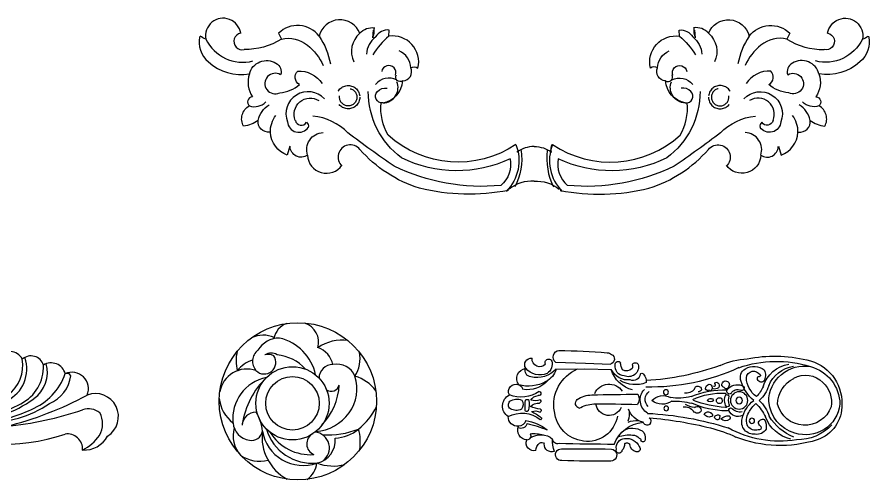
# Model space of a CAD drawing. Header units: millimetres. Extents: x -159347 to -158123, y -76894 to -75818.
# Drawn here: x -158568.1 to -158378.6, y -76320.2 to -76217.3 of the extents above; entities that cross this region are included whole.
import ezdxf

# ---------------------------------------------------------------- set-up
doc = ezdxf.new("R2010")
doc.units = ezdxf.units.MM
doc.header["$LTSCALE"] = 2
doc.header["$MEASUREMENT"] = 0
doc.linetypes.add('HIDDEN2', pattern=[4.7625, 3.175, -1.5875])
doc.layers.get('0').update_dxf_attribs({"linetype": 'CONTINUOUS'})
doc.layers.add('2-hidden', color=4, linetype='HIDDEN2', lineweight=25)
doc.layers.add('7-hardware', color=6, linetype='CONTINUOUS', lineweight=30)

# ---------------------------------------------------------------- blocks, each defined once
blk = doc.blocks.new('LT-E69')
at = {"color": 0, "lineweight": -3}
blk.add_line((135047.24, 13920.91), (135047.77, 13918.48), dxfattribs=at)
for centre, radius, start, end in [((134920.56, 13932.66), 10.29, 118.5324, 149.6445), ((134917.27, 13939.58), 2.67, 33.9517, 127.4277), ((134965.32, 13936.96), 5.12, 11.9601, 118.1935), ((134973.22, 13939.56), 3.22, 97.0612, 203.8304), ((134974.92, 13934.48), 8.54, 56.772, 104.2132), ((135010.94, 13925.4), 18.48, 112.4013, 141.3804), ((135008.29, 13927.33), 15.78, 32.7723, 106.1549), ((134904.89, 13931.92), 17.23, 23.0145, 32.0603), ((134937, 13897.96), 43.41, 61.7892, 110.8374), ((134966.63, 13932.26), 9.93, 112.0158, 156.5168), ((134974.99, 13938.22), 2.84, 59.2755, 164.6293), ((134974.66, 13938.13), 1.68, 119.6612, 237.6413), ((134975.58, 13937.56), 2.68, 15.4357, 130.6976), ((134910.4, 13812.62), 144.07, 57.249, 62.7152), ((134988.41, 13954.04), 15.23, 234.6446, 292.6779), ((135009.95, 13908.18), 34.48, 105.142, 122.865), ((135000.95, 13925.61), 15.85, 87.9942, 114.8627), ((135008.61, 13928), 12.91, 34.2947, 132.9929), ((135021.44, 13960.71), 20.94, 259.145, 284.8498), ((135031.46, 13926.23), 14.98, 63.3508, 108.0865), ((135023.3, 13903.14), 39.39, 54.8223, 67.8135), ((135053.23, 13938.33), 4.82, 298.6157, 21.1392), ((135060.76, 13934.32), 6.5, 11.969, 117.8469), ((134916.67, 13934.84), 5.83, 148.8448, 222.6309), ((134918.29, 13933.29), 5.45, 86.0377, 149.4865), ((134936.15, 13913.18), 24.19, 94.078, 141.3505), ((134921.24, 13939.2), 0.736, 227.3309, 295.1173), ((134930.17, 13921.44), 17.46, 73.6293, 118.3599), ((134934.35, 13938.06), 0.751, 276.3267, 9.4811), ((134965.39, 13934.58), 4.77, 90.2855, 160.5606), ((134964.86, 13935.3), 2.76, 128.9742, 225.297), ((134964.73, 13935.34), 2.66, 29.0911, 127.2432), ((134965.36, 13936.51), 2.83, 358.478, 90.0062), ((134966.02, 13935.43), 5.03, 303.3515, 30.9818), ((134974.41, 13938.37), 2.24, 164.4214, 236.5113), ((134973.18, 13937.46), 5.05, 319.9758, 9.2511), ((135000.25, 13845.04), 92.54, 72.1979, 95.5862), ((135004.41, 13935.65), 2.98, 33.1106, 148.808), ((135012.94, 13934.39), 3.68, 24.5151, 134.2145), ((135001.07, 14135.22), 199.63, 275.7482, 277.7453), ((135030.61, 13926.9), 10.84, 67.39, 104.0983), ((135071.76, 13932.73), 5.5, 54.5943, 147.7091), ((135078.31, 13934.6), 4.26, 47.8732, 142.1779), ((135076.06, 13935.24), 5.69, 310.9685, 26.2671), ((135084.17, 13935.78), 3.6, 27.4936, 146.6416), ((135079.74, 13934.17), 3.86, 307.9666, 68.3981), ((135079.7, 13934.86), 8.8, 294.7846, 19.9926), ((135077.9, 13935.88), 9.59, 307.6005, 9.3484), ((135089.57, 13934.97), 3.31, 16.7871, 131.8449), ((134914.28, 13935.63), 0.813, 147.8253, 276.2786), ((134912.66, 13956.56), 21.81, 274.498, 295.0104), ((134936.99, 13915.12), 21.15, 89.3073, 143.6281), ((134938.29, 13914.85), 21.45, 92.7862, 143.1902), ((134951.28, 13895.43), 43.18, 108.9632, 126.9223), ((134946.88, 13906.42), 29.71, 96.2814, 133.0043), ((134950.44, 13901.62), 35, 101.2163, 130.4532), ((134946.8, 13912.6), 22.99, 96.2342, 140.3684), ((134969.58, 13934.55), 12.17, 172.1335, 195.8802), ((134963.93, 13934.43), 3.5, 150.3464, 244.2757), ((134965.07, 13935.17), 0.82, 67.0306, 213.1749), ((134965.5, 13934.74), 0.467, 102.0243, 280.6103), ((134965.23, 13935.56), 0.402, 295.7044, 66.0163), ((134965.98, 13935.67), 1.44, 254.4321, 41.5192), ((134965.99, 13935.83), 2.29, 281.3549, 15.3042), ((134973.45, 13936.66), 0.317, 209.881, 9.7328), ((134993.17, 13932.52), 5, 112.6448, 235.8051), ((134848.94, 13633.83), 355.52, 55.9075, 58.4845), ((135053.02, 13948.29), 14.73, 241.5285, 260.1844), ((135050.93, 13943.65), 18.04, 297.7651, 333.7467), ((135056.11, 13941.45), 14.69, 292.688, 340.7979), ((135057.48, 13942.11), 14.84, 286.8144, 337.8144), ((135060.37, 13941.16), 15.1, 281.2644, 344.8352), ((135064.03, 13938.25), 11.92, 266.5845, 352.2012), ((135070.58, 13936.4), 0.645, 9.221, 159.8406), ((135076.38, 13936.55), 0.549, 8.379, 171.621), ((135074.36, 13935.18), 2.95, 311.3538, 29.5216), ((135082.4, 13935.37), 10.35, 296.2819, 3.1082), ((135085.5, 13934.07), 8.25, 305.7386, 15.5336), ((135094.72, 13932.78), 3.72, 15.133, 122.1077), ((134950.02, 13909.18), 25.42, 97.4533, 137.9983), ((134951.54, 13913.76), 21.18, 103.1655, 143.2038), ((134951.32, 13914.46), 18.73, 87.1663, 146.5698), ((134953.56, 13916.48), 16.75, 94.5117, 149.429), ((134967.24, 13936.16), 5.16, 213.115, 287.3501), ((134966.29, 13935.74), 2.16, 208.1966, 273.8322), ((134974.34, 13937.05), 3.92, 212.3164, 313.6931), ((134983.06, 13933.4), 1.45, 61.9473, 200.0099), ((135040.02, 13970.47), 66.69, 212.4586, 220.3867), ((135023.97, 13929.37), 5.93, 315.3548, 39.5746), ((135052.15, 13947.38), 13.7, 263.1241, 284.3011), ((135061.55, 13945.6), 19.43, 299.9501, 319.435), ((135083.8, 13938.83), 15.37, 292.4638, 340.7037), ((135090.87, 13934.39), 8.94, 292.2873, 352.5056), ((135099.99, 13929.87), 4.23, 337.9154, 113.5343), ((135098.73, 13932.68), 1.15, 28.1979, 111.4824), ((134917.62, 13934.83), 6.55, 216.9392, 266.901), ((134958.97, 13914.99), 16.37, 102.3629, 144.8781), ((134954.23, 13916.6), 14.43, 85.0747, 121.3798), ((134956.45, 13914.49), 16.45, 95.0129, 125.1241), ((134960.8, 13932.53), 3.21, 204.1264, 255.318), ((134972.32, 13946.27), 17.97, 236.5454, 262.7773), ((134981.4, 13929.3), 1.98, 126.3551, 232.1275), ((134979.59, 13932.9), 2.11, 287.6144, 0.3843), ((135029.62, 13920), 12.85, 53.5867, 88.8155), ((135014.38, 13922.34), 18.73, 11.4793, 34.1048), ((135064.9, 13950.57), 25.97, 269.1828, 311.5196), ((135061.68, 13953.01), 28.55, 275.7367, 309.3852), ((134929.1, 13924.21), 6.87, 123.2608, 189.6718), ((134939.31, 13921.78), 8.25, 121.4383, 164.9576), ((134939.62, 13923.38), 7.13, 130.3227, 205.0918), ((134946.37, 13920.46), 9.99, 115.4628, 151.9762), ((134947.34, 13921.56), 9.51, 123.6361, 173.6564), ((134952.06, 13917.88), 12.27, 115.8364, 147.6047), ((134962.07, 13917.49), 13.6, 119.2176, 163.8401), ((134961.88, 13913.65), 16.98, 111.7259, 139.1344), ((134964.79, 13918.18), 13.3, 122.4681, 164.4744), ((134973, 13976.94), 49.96, 252.1133, 258.7522), ((134958.47, 13921.75), 7.82, 52.291, 78.8172), ((135036.6, 13929.45), 1.09, 284.6981, 53.71), ((135064.23, 13949.85), 22.7, 240.2647, 257.5476), ((135106, 13922.8), 5.87, 301.9458, 110.8615), ((134921.21, 13927.04), 4.14, 162.3385, 285.7515), ((134922.99, 13926.17), 3.38, 153.7042, 213.8297), ((134928.03, 13925.91), 7.15, 165.5183, 193.5572), ((134930.22, 13924.01), 5.49, 131.1463, 159.5649), ((134930.33, 13924.53), 4.55, 125.0113, 197.0759), ((134935.6, 13922.58), 8.02, 144.288, 192.5202), ((134940.29, 13921.91), 7.29, 141.5067, 201.4674), ((134951.59, 13919.23), 9.86, 117.8389, 162.1259), ((135037.97, 14012.17), 107.8, 230.954, 237.7615), ((134986.68, 13939.91), 13.79, 241.9402, 259.7659), ((134985.92, 13931.15), 5.11, 250.6426, 310.2974), ((135022.35, 13950.73), 39.02, 214.9359, 224.8462), ((135033.48, 14214.63), 289.47, 261.4338, 268.954), ((135007.68, 13926.93), 13.52, 179.4312, 232.772), ((135008.19, 13928.72), 12.25, 189.0632, 342.1583), ((135001.72, 13926.51), 4.35, 168.0798, 286.4346), ((135006.42, 13926.33), 5.29, 178.6667, 229.1159), ((135033.7, 13926.71), 1.16, 213.6338, 0.4464), ((135036.66, 13926.59), 1.81, 83.3406, 176.1085), ((135043.87, 13908.41), 20.3, 63.3937, 77.6422), ((135050.81, 13921.45), 5.55, 346.9259, 67.1084), ((135051.73, 13921.4), 9.87, 354.4413, 39.5643), ((135065.91, 13956.31), 33.22, 272.0827, 302.49), ((135068.87, 13952.58), 29.52, 266.5836, 299.4495), ((135074.23, 13948.95), 26.92, 268.045, 306.6949), ((135062.24, 14005.5), 87.74, 283.8341, 298.3562), ((134920.65, 13924.53), 0.529, 207.9645, 325.8662), ((134930.55, 13923.67), 5.92, 157.5199, 184.5541), ((134938.38, 13921.54), 8.61, 147.3185, 174.0762), ((134940.1, 13921.79), 5.33, 145.8657, 193.6658), ((134940.73, 13922.59), 4.09, 141.1076, 209.5032), ((134944.66, 13921.97), 6.29, 151.2819, 208.2273), ((134945.53, 13921.34), 4.93, 140.8806, 199.3521), ((134956.21, 13918.35), 12.23, 150.3167, 176.1986), ((134956.46, 13917.49), 10.39, 135.5889, 167.4102), ((134960.01, 13921.39), 4.55, 99.4053, 179.9568), ((134963.04, 13886.95), 39.11, 85.7381, 95.5329), ((134957.99, 13902.09), 25.15, 52.0958, 71.5673), ((135012.33, 13929.48), 6.72, 284.9545, 324.4944), ((135015.69, 13924.54), 3.36, 263.1363, 17.0266), ((135013.2, 13926.72), 10.34, 307.1581, 352.3096), ((135015.58, 13928.38), 10.63, 291.3119, 342.9506), ((135044.35, 13939.15), 20.79, 220.5814, 251.7156), ((135042.3, 13919.35), 5.18, 17.6026, 118.2014), ((135052.87, 13921.34), 5.65, 141.5246, 184.3104), ((135050.63, 13920.16), 5.18, 67.0427, 114.9859), ((135052.06, 13921.86), 3.12, 317.9458, 79.0898), ((135070.56, 13956.54), 34.6, 274.0001, 298.3405), ((135078.65, 13949.1), 27.79, 268.0826, 304.203), ((135073.96, 13958.22), 37.09, 275.8152, 295.0668), ((135074.97, 14005.74), 85.83, 275.5148, 288.8827), ((135104.28, 13920.14), 4.64, 51.889, 109.2964), ((134926.06, 13924.43), 3.97, 200.2268, 295.532), ((134925.78, 13923.12), 1.13, 176.0299, 262.2998), ((134925.84, 13922.37), 0.437, 240.0002, 341.2879), ((134920.28, 13921.06), 6.09, 11.122, 20.4946), ((134933.23, 13921.88), 3.46, 170.9849, 211.5334), ((134938.83, 13923.02), 7.54, 173.1664, 198.94), ((134942.92, 13922.8), 5.03, 182.1355, 211.4928), ((134943.54, 13921.86), 1.38, 163.73, 233.6489), ((134965.79, 13918.32), 4.87, 73.8764, 163.6053), ((134960.26, 13901.43), 22.64, 55.3695, 72.291), ((135015.02, 13922.34), 1.16, 145.393, 283.339), ((135040.74, 13921.24), 2.82, 108.4532, 201.2706), ((135042.81, 13922.48), 0.339, 54.7083, 231.5242), ((135041.98, 13920.51), 1.81, 352.9825, 69.832), ((135041.48, 13920.08), 3.09, 302.931, 60.1846), ((135052.99, 13921.08), 3.41, 162.0227, 252.4264), ((135050.9, 13921.7), 1.23, 46.9583, 159.4549), ((135051.41, 13922.4), 0.385, 273.0421, 30.7849), ((135101.69, 13920.99), 6.14, 330.9594, 27.2131), ((134931.32, 13922.47), 3.9, 204.6374, 304.1118), ((134931.26, 13921.06), 1.39, 225.4013, 286.793), ((134931.39, 13920.17), 0.515, 301.9909, 52.8755), ((134937.27, 13921), 2.4, 191.2109, 252.2711), ((134935.54, 13919.52), 1.95, 347.668, 32.6531), ((134942.18, 13920.05), 0.883, 307.6929, 52.3071), ((134944.99, 13922.24), 4.14, 304.95, 346.535), ((134965.4, 13907.92), 19.26, 134.1742, 147.2196), ((134957.72, 13921.87), 5.74, 181.3183, 255.3198), ((134960.25, 13921.34), 4.79, 179.3727, 250.1042), ((134988.27, 13941.2), 26, 234.384, 259.8091), ((134986.52, 13935.73), 19, 226.5306, 261.9508), ((134985.29, 13927.39), 8.02, 232.98, 281.0308), ((134974.15, 14246.6), 327.33, 272.2206, 273.84), ((135006.6, 13918.9), 2.68, 62.9333, 147.4613), ((135007.2, 13920.53), 2.86, 183.9271, 306.6089), ((135008.86, 13924.22), 3.11, 250.5468, 312.5297), ((135009.16, 13920.87), 2.65, 264.3541, 359.4027), ((135011.09, 13921.15), 0.782, 336.7019, 99.3379), ((135041.92, 13922.49), 4.43, 210.8922, 265.2421), ((135041.73, 13920.12), 2.05, 264.8161, 4.6859), ((135051.96, 13920.89), 1.25, 115.0181, 196.3461), ((135052.82, 13921.36), 2.22, 201.7783, 314.4434), ((135052.75, 13921.41), 3.67, 257.6499, 340.6905), ((135053.9, 13922.84), 8.02, 273.0649, 342.6077), ((135082.47, 13964.39), 48.67, 244.5477, 288.9274), ((134936.41, 13921.45), 3.65, 217.2468, 317.8697), ((134936.91, 13919.09), 0.531, 226.1585, 1.2164), ((134941.48, 13921.56), 3.49, 227.344, 316.435), ((134941.9, 13920.06), 1.08, 198.7356, 319.1674), ((134946.94, 13920.88), 3.4, 210.3893, 311.9095), ((134946.92, 13919.39), 0.7, 149.176, 308.7036), ((134969.49, 13917.28), 8.71, 163.9213, 182.0415), ((134982.01, 14010.61), 93.72, 271.1318, 279.4459), ((135027.67, 13891.5), 26.63, 90.1959, 112.4431), ((135028.09, 13897.68), 20.46, 59.2643, 91.4245), ((135041.69, 13921.78), 4.54, 211.6437, 288.7859), ((135043.57, 13918.48), 4.2, 302.153, 0), ((135054.25, 13922.42), 7.59, 211.3722, 270.6082), ((135098.84, 13914.48), 3.91, 356.7133, 98.6641), ((135096.85, 13925.38), 12.59, 297.9431, 324.1487), ((135103.11, 13921.08), 6.83, 266.9707, 331.4188), ((134957.93, 13920.69), 4.68, 249.1586, 307.4836), ((134986.52, 13936.98), 21.56, 262.4017, 281.3785), ((134996.08, 13890.04), 26.34, 82.5366, 101.6273), ((135011.43, 13939.85), 26.52, 243.2578, 263.7532), ((135009.19, 13927.88), 14.41, 267.4691, 305.2747), ((135042.45, 13921.12), 7.04, 236.318, 298.4152)]:
    blk.add_arc(centre, radius, start, end, dxfattribs=at)
blk = doc.blocks.new('LT-E68')
at = {"color": 0, "lineweight": -3}
for centre, radius in [((134837.18, 13811.64), 17.46), ((134836.74, 13812.85), 8.13), ((134836.74, 13812.85), 5.94)]:
    blk.add_circle(centre, radius, dxfattribs=at)
for centre, radius, start, end in [((134838.59, 13821.34), 7.79, 95.5911, 142.7896), ((134838.22, 13822.94), 6.13, 341.1181, 80.25), ((134829.51, 13819.65), 6.37, 73.8465, 132.0753), ((134832.78, 13821.81), 4.25, 95.2645, 172.1119), ((134833.35, 13816.81), 9.29, 11.3251, 95.9381), ((134846.19, 13817.37), 8.01, 74.7389, 106.185), ((134840, 13819.73), 6.64, 17.2546, 53.4187), ((134831.04, 13820.18), 7.16, 144.115, 195.4751), ((134831.72, 13820.99), 3.03, 359.1246, 87.252), ((134829.38, 13806.08), 18.12, 43.843, 81.2125), ((134830.83, 13821.84), 2.32, 166.1783, 263.2289), ((134846.06, 13818.56), 3.15, 39.06, 130.6222), ((134845.78, 13819.33), 6.09, 336.5657, 25.1822), ((134829.33, 13808.8), 10.81, 83.5017, 150.872), ((134832.1, 13810.5), 9.17, 99.7509, 199.6698), ((134830.09, 13827.88), 8.36, 273.1627, 303.8804), ((134845.84, 13819.12), 2.59, 134.9731, 304.664), ((134845.72, 13815.8), 5.5, 358.9573, 59.5766), ((134833.95, 13808.5), 10.53, 106.2436, 185.9263), ((134836.01, 13808.8), 10.7, 121.9966, 183.7922), ((134844.99, 13818.18), 2.6, 332.9331, 17.5328), ((134845.42, 13817.57), 2.48, 328.1531, 34.1635), ((134840.93, 13818.08), 10.57, 281.6298, 346.9797), ((134837.66, 13817.32), 9.92, 312.3432, 353.8805), ((134850.42, 13812.73), 4.28, 18.9638, 80.8436), ((134850.27, 13811.59), 4.55, 254.9436, 340.7394), ((134824.1, 13812.57), 5.19, 214.8639, 263.0616), ((134827.71, 13807.12), 2.57, 27.8528, 157.5767), ((134832.53, 13803.84), 9.73, 158.4329, 195.4001), ((134828.49, 13808.46), 5.12, 191.726, 275.5219), ((134826.82, 13808.21), 3.56, 215.4477, 353.5124), ((134848.7, 13805.16), 19, 177.0281, 201.5403), ((134840.62, 13808.53), 10.21, 184.7454, 233.918), ((134841.65, 13816.7), 14.26, 226.3123, 266.5854), ((134842.38, 13804), 2.95, 357.4529, 90.6769), ((134844.28, 13808.86), 5.1, 281.8781, 340.8649), ((134841.35, 13801.85), 9.41, 351.9894, 34.5893), ((134841.24, 13804.24), 1.83, 145.1664, 256.7892), ((134837.91, 13803.88), 8.94, 183.3345, 219.6144), ((134841.2, 13802.93), 4.23, 291.2411, 12.8203), ((134839.94, 13807.62), 9.07, 234.0055, 287.9412), ((134834.53, 13801.19), 8.49, 306.1675, 345.0027), ((134846.65, 13805.22), 7.36, 237.8784, 281.4723), ((134828.15, 13808.58), 10.79, 260.3912, 285.4358), ((134842.36, 13807.25), 14.52, 218.6707, 243.867)]:
    blk.add_arc(centre, radius, start, end, dxfattribs=at)
blk = doc.blocks.new('LC-30')
at = {"color": 0, "lineweight": -3}
for points in [[(122664.67, 11759.55), (122680.34, 11759.96), (122693.21, 11760.47)], [(122664.98, 11763.14), (122679.83, 11763.02), (122693.62, 11763.27)]]:
    blk.add_lwpolyline(points, dxfattribs=at)
for centre, radius in [((122766.64, 11790), 1.37), ((122722.17, 11783.52), 1.23), ((122759.99, 11779.41), 4.5), ((122759.99, 11779.41), 1.69), ((122722.02, 11775.13), 1.32)]:
    blk.add_circle(centre, radius, dxfattribs=at)
for centre, radius, start, end in [((122667.72, 11807.58), 3.05, 84.5041, 271.0535), ((122684.35, 11444.72), 366.26, 88.7187, 92.557), ((122693.26, 11807.78), 3.19, 278.7935, 103.0435), ((122653.47, 11801.51), 4.05, 74.3247, 202.9487), ((122659.23, 11805.31), 4.67, 178.7937, 233.6628), ((122662.7, 11802.25), 3.84, 68.6695, 184.0943), ((122680.26, 11800.28), 17.09, 161.0519, 182.823), ((122670.14, 14683.46), 2878.93, 269.95279, 270.46973), ((122697.66, 11805.24), 1.52, 8.0279, 203.3249), ((122700.98, 11803.91), 4.78, 171.239, 264.2675), ((122695.35, 11801.94), 5.19, 359.5653, 42.6019), ((122707.11, 11802.28), 3.83, 98.0105, 179.8585), ((122707.06, 11804.56), 1.59, 312.9228, 107.8079), ((122650.24, 11794.79), 5.17, 95.5156, 202.5193), ((122649.73, 11797.8), 2.14, 328.9814, 89.4813), ((122656.99, 11806.91), 9.71, 236.2217, 309.7048), ((122657.49, 11802.76), 1.58, 229.7503, 330.45), ((122665.88, 11799.22), 2.7, 75.8125, 175.2826), ((122681.4, 11783.31), 17.4, 97.3654, 173.7393), ((122695.92, 10654.13), 1148.08, 90.03627, 91.46616), ((122681.2, 11784.86), 15.84, 9.719, 97.3728), ((122711.49, 11807.95), 17.28, 199.3948, 265.3802), ((122701.43, 11806.49), 7.39, 262.8161, 335.2566), ((122701.74, 11803.26), 1.82, 228.4682, 327.7803), ((122707.55, 11800.34), 1.5, 290.9304, 351.9477), ((122710.09, 11799.86), 1.09, 348.7553, 165.6046), ((122706.51, 11798.74), 4.73, 311.0605, 11.1163), ((122780.85, 11745.73), 54.82, 80.6749, 119.0012), ((122781.39, 11740.11), 62.71, 72.3549, 111.629), ((122790.86, 11781.76), 18.23, 102.7981, 160.1041), ((122790.37, 11775.87), 23.97, 42.2301, 91.5252), ((122794.68, 11782.19), 18.58, 357.352, 72.0612), ((122653.35, 11815.35), 18.74, 264.5043, 286.0293), ((122702.77, 11814.29), 16.98, 250.8042, 276.5678), ((122704.67, 11803.23), 9.45, 241.1325, 301.582), ((122704.76, 11801.79), 4.38, 269.3581, 319.3714), ((122727.8, 11862.45), 70.93, 284.1294, 295.4463), ((122767.65, 11790.62), 6.34, 83.6423, 196.0287), ((122768.54, 11789.76), 5.13, 74.5728, 141.3084), ((122769.37, 11791.85), 5.18, 27.8486, 101.3503), ((122794.04, 11778.31), 18.76, 106.0055, 174.8339), ((122798.06, 11773.91), 26.33, 111.5392, 148.6269), ((122794.49, 11779.39), 17.86, 6.3646, 108.3278), ((122645.04, 11787.94), 4.89, 84.9977, 181.3877), ((122646.65, 11790.58), 3.36, 13.2849, 115.3237), ((122645.39, 11788.84), 3.97, 13.431, 88.9069), ((122644.79, 11814.82), 25.46, 280.1018, 307.9072), ((122635.77, 11853.44), 63.67, 282.8354, 292.7908), ((122706.87, 11802.97), 13.15, 249.8337, 274.1732), ((122712.82, 11780.12), 10.95, 104.406, 159.7843), ((122712.24, 11789.94), 2.28, 55.5508, 159.7723), ((122704.39, 11949.44), 163.55, 272.8416, 287.7577), ((122693.92, 12001.97), 214.5, 275.1946, 283.8091), ((122711.63, 11790.18), 2.51, 313.0531, 40.6963), ((122771.59, 11789.8), 7.74, 155.8613, 212.149), ((122770.19, 11793.51), 1.23, 332.2691, 103.6564), ((122772.66, 11790.57), 2.73, 120.309, 164.908), ((122772.24, 11791.35), 2.22, 181.7801, 294.7376), ((122765.92, 11793), 8.12, 333.1496, 8.9368), ((122794.06, 11777.67), 14.6, 20.2953, 165.7502), ((122643.73, 11782.35), 6.53, 123.2049, 242.6866), ((122647.33, 11800.83), 14.86, 241.1221, 309.4059), ((122644.11, 11802.87), 19.52, 294.5592, 311.6474), ((122656.96, 11788.83), 0.56, 282.4855, 110.6791), ((122692.49, 11780.3), 6.9, 23.7709, 172.325), ((122690.67, 11786.39), 12.2, 349.8011, 17.7443), ((122716.91, 11779.14), 8.23, 122.3942, 221.9798), ((122738.24, 11783.63), 2.39, 36.6864, 145.7715), ((122744.51, 11785.06), 2.96, 56.5855, 153.6747), ((122743.81, 11787.64), 2.32, 213.0335, 318.2414), ((122745.21, 11787.07), 1.03, 288.7667, 26.2658), ((122748.71, 11787.82), 1.58, 54.4873, 167.0783), ((122748.97, 11788.76), 1.89, 198.2293, 303.0486), ((122740.5, 11786.33), 9.54, 5.0637, 16.8721), ((122752.92, 11786.6), 3.34, 48.3985, 136.2108), ((122754.3, 11792.78), 5.42, 225.5286, 275.9165), ((122759.38, 11782.42), 5.31, 63.8797, 155.1545), ((122754.28, 11788.36), 1.13, 300.7038, 40.6812), ((122777.55, 11792.41), 16.38, 192.46, 232.4836), ((122748.32, 11800.93), 28.52, 315.6473, 332.9441), ((122757.47, 11793.16), 18.94, 313.2339, 342.9683), ((122642.66, 11781.69), 2.45, 123.5794, 228.5229), ((122644.37, 11778.92), 5.7, 62.8927, 122.5121), ((122643.82, 11781.47), 4.04, 325.5529, 38.6932), ((122675.65, 11783.28), 26.76, 177.3001, 188.7307), ((122649.75, 11784.25), 0.884, 39.88, 161.088), ((122640.13, 11781.4), 10.86, 347.1647, 18.3384), ((122657.44, 11771.17), 12.71, 92.3633, 116.7666), ((122655.75, 11786.24), 5.5, 222.7009, 276.6791), ((122654.04, 11791.27), 6.42, 253.5372, 295.156), ((122656.23, 11784.61), 1.01, 312.8189, 57.5385), ((122684.09, 11781.7), 20.29, 170.0534, 246.8437), ((122677.83, 11780.9), 2.73, 109.8707, 227.779), ((122685.44, 11798.43), 17.23, 240.3063, 266.986), ((122689.59, 12367.64), 586.43, 269.5061, 271.71848), ((122703.26, 11778.65), 4.82, 329.5064, 35.7673), ((122716.49, 11778.86), 5.24, 136.3742, 233.1638), ((122731.65, 11788.4), 5.75, 262.4988, 323.446), ((122737.22, 11774.38), 8.65, 93.0943, 125.5487), ((122754.71, 11735.95), 48.92, 91.6716, 113.2566), ((122755.79, 11730.28), 52.82, 93.1716, 111.6951), ((122738.18, 11784.51), 2.06, 226.4488, 15.4403), ((122758.61, 11779.33), 6.19, 147.9834, 207.6794), ((122753.07, 11782.76), 0.329, 332.9076, 128.1871), ((122752.88, 11778.24), 6.62, 75.2911, 86.5686), ((122753.82, 11781.65), 1.06, 349.8402, 115.2558), ((122760.61, 11779.32), 6.14, 159.5585, 200.5996), ((122755.54, 11784.33), 1.03, 161.7885, 300.9934), ((122760.61, 11779.32), 6.14, 81.8273, 137.7845), ((122778.29, 11792.28), 14.8, 206.4775, 229.6724), ((122793.7, 11780.44), 14.25, 313.2347, 9.2567), ((122646.78, 11760.98), 16.7, 55.403, 111.2224), ((122644.73, 11785.32), 6.6, 235.9874, 291.5242), ((122650.12, 11780.2), 1.35, 227.0182, 296.1338), ((122654.18, 11771.29), 8.28, 71.7309, 105.8156), ((122656, 11781.53), 4.67, 209.0498, 265.8379), ((122656.06, 11779.85), 0.996, 316.1538, 70.224), ((122683.93, 11791), 14.5, 236.8087, 268.2974), ((122720.1, 11772.67), 8.71, 55.2028, 128.489), ((122720.48, 11784.52), 7.67, 220.9353, 300.1537), ((122728.39, 11754.39), 23.84, 73.7615, 99.8038), ((122726.91, 11812.32), 32.55, 266.7532, 285.1013), ((122752.36, 11820.05), 46.14, 247.9764, 271.7666), ((122750.96, 11811.49), 35.89, 245.1572, 272.7724), ((122745.08, 11777.45), 2.66, 50.6306, 130.2702), ((122745.31, 11780.71), 2.31, 212.4051, 308.8314), ((122749.72, 11779.5), 1.53, 165.8403, 19.403), ((122749.72, 11779.5), 1.53, 19.403, 165.8403), ((122753.18, 11778.54), 2.18, 268.9218, 320.8593), ((122781.22, 11763.21), 21.18, 130.0979, 162.642), ((122776.59, 11767), 12.88, 126.5326, 177.2184), ((122755.6, 11764.35), 18.63, 24.5974, 44.2967), ((122758.67, 11766.43), 17.5, 17.6753, 47.7027), ((122793.77, 11779.92), 18.41, 179.7368, 279.9641), ((122795.47, 11781.72), 15.56, 181.6905, 242.532), ((122790.75, 11780.46), 22.5, 281.1002, 2.217), ((122791.82, 11781.55), 20.42, 284.5632, 359.4712), ((122644.09, 11774.77), 3.8, 152.0068, 293.3853), ((122644.99, 11773.82), 2.62, 283.5156, 355.2863), ((122650.05, 11759.48), 14.34, 40.8552, 99.8464), ((122656.01, 11775.81), 1.11, 283.111, 108.2448), ((122704.52, 12492.33), 716.13, 268.31841, 270.23187), ((122692.51, 11779.07), 8.16, 203.3124, 326.5792), ((122708.23, 11759.13), 15.18, 103.4413, 164.1689), ((122732.32, 11769.76), 5.9, 40.6568, 96.9102), ((122738.61, 11773.75), 1.81, 184.3563, 358.0049), ((122739.02, 11773.45), 1.42, 9.4672, 101.4479), ((122743.83, 11772.89), 1.42, 59.4179, 163.228), ((122744.83, 11773.33), 2.36, 180.8037, 261.7693), ((122744.25, 11772.82), 1.84, 277.453, 65.9476), ((122747.41, 11770.79), 2.72, 46.9259, 109.3149), ((122747.8, 11771.67), 1.83, 307.5973, 36.8612), ((122753.28, 11772.23), 1.13, 5.3972, 161.3023), ((122752.33, 11776.36), 0.804, 296.7297, 6.8358), ((122754.95, 11774.67), 1.39, 52.496, 212.1655), ((122758.98, 11777.55), 6.33, 214.8242, 292.298), ((122759.25, 11777.68), 3.94, 208.8918, 293.8792), ((122761.37, 11772.94), 1.25, 270.3943, 115.1179), ((122650.1, 11768.13), 5.5, 145.0192, 260.9088), ((122650.62, 11754.23), 17.77, 59.3582, 106.4253), ((122655.75, 11760.87), 9.5, 13.8232, 65.5647), ((122702.24, 11759.28), 9.5, 82.3138, 155.1557), ((122706.07, 11755.97), 15.24, 68.4127, 120.9781), ((122705.01, 11765.42), 3.61, 4.4628, 114.5874), ((122707.25, 11769.1), 4.54, 312.9511, 13.304), ((122714.06, 11663.73), 108.74, 65.1091, 91.3423), ((122703.67, 11632.27), 137.07, 70.2148, 86.6014), ((122746.66, 11771.32), 0.879, 350.9689, 93.9565), ((122748.26, 11770.76), 0.848, 150.3703, 320.6529), ((122752.35, 11771.24), 1.36, 95.7186, 221.9237), ((122752.75, 11770.72), 1.46, 195.3619, 297.3068), ((122753.25, 11771.1), 1.69, 275.6183, 47.0513), ((122766.05, 11767.54), 5.43, 158.5119, 238.6156), ((122771.52, 11767.85), 2.03, 52.9695, 178.0465), ((122788.65, 11777.12), 16.88, 197.3131, 259.9821), ((122767.2, 11766.26), 6.41, 335.0441, 30.0641), ((122790.83, 11778.27), 16.81, 202.8711, 261.0608), ((122794.5, 11778.7), 12.45, 240.0726, 316.0565), ((122652.08, 11764), 3.13, 93.8707, 204.601), ((122656.52, 11756.83), 9.35, 65.958, 141.1198), ((122655.09, 11754.18), 13.34, 42.2182, 103.986), ((122657.05, 11760.48), 5.89, 344.5751, 56.2053), ((122700.44, 11761.76), 4.81, 91.7871, 189.8681), ((122701.51, 11760.19), 3.88, 42.1123, 121.3992), ((122702.55, 11761.84), 5.24, 347.8046, 115.5798), ((122709.45, 11766.28), 1.03, 214.4137, 330.4951), ((122767.6, 11768.04), 3.89, 186.0152, 257.4472), ((122767.21, 11769.09), 4.87, 264.5512, 320.548), ((122770.27, 11767.73), 0.801, 166.3084, 286.6984), ((122770.51, 11766.36), 0.596, 321.8724, 90.6322), ((122652.07, 11760.86), 3.38, 147.0673, 278.3537), ((122656.58, 11757.85), 4.04, 43.2777, 184.6167), ((122661.11, 11759.74), 1.81, 151.2241, 332.875), ((122666.92, 11756.88), 3.49, 130.23, 262.3118), ((122692.61, 11757.89), 2.65, 293.6616, 76.8383), ((122697.13, 11760.57), 1.48, 165.9078, 336.6366), ((122708.48, 11759.05), 10.03, 153.6409, 174.6224), ((122702.28, 11761.64), 2.41, 336.7107, 28.6122), ((122706.07, 11761.62), 1.83, 210.7951, 331.089), ((122765.79, 11794.66), 36.92, 244.7941, 267.5448), ((122779.28, 11818.25), 59.16, 250.8062, 287.3823), ((122767.61, 11770.98), 9.19, 241.5004, 306.0305), ((122691.36, 11758.31), 3.67, 273.4781, 309.1299), ((122778.27, 11826.98), 70.62, 258.5171, 283.7701), ((122660.91, 12125.53), 372.15, 270.8539, 274.7275)]:
    blk.add_arc(centre, radius, start, end, dxfattribs=at)
blk = doc.blocks.new('A$C411754EC')
at = {"layer": '2-hidden', "color": 0}
for radius in [2.58, 1.93]:
    blk.add_circle((32.89, 21.51), radius, dxfattribs=at)
at = {"layer": '2-hidden', "color": 0, "extrusion": (0, 0, -1)}
for radius in [2.58, 1.93]:
    blk.add_circle((-115.44, 21.51), radius, dxfattribs=at)
at = {"layer": '7-hardware', "color": 0}
for p, q in [((38.37, 34.68), (38.47, 36.42)), ((41.92, 35.06), (41.96, 36.42)), ((106.41, 35.06), (106.37, 36.42)), ((109.96, 34.68), (109.86, 36.42)), ((17.41, 35.7), (18.06, 34.41)), ((130.92, 35.7), (130.27, 34.41)), ((19.93, 10.6), (19.35, 8.61)), ((128.4, 10.6), (128.98, 8.61))]:
    blk.add_line(p, q, dxfattribs=at)
for centre, radius, start, end in [((5.15, 35.13), 3.92, 8.3859, 190.539), ((31.06, 33.97), 4.74, 21.4398, 166.732), ((21.65, 31.46), 5.99, 36.888, 134.94), ((33.86, 36.42), 4.83, 338.874, 4.8647), ((41.67, 33.34), 3.1, 84.6693, 150.031), ((110.02, 33.14), 3.83, 42.1288, 97.1161), ((5.22, 33.63), 5.42, 164.692, 232.161), ((9.49, 38.39), 9.12, 205.893, 284.239), ((9.34, 33.89), 1.83, 99.6773, 284.275), ((38.85, 31.7), 5.24, 130.208, 206.673), ((41.86, 30.88), 4.92, 125.653, 177.559), ((51.78, 23.07), 15.52, 129.446, 149.762), ((42.74, 29.32), 5.79, 346.441, 98.1069), ((135.69, 25.83), 16.6, 146.241, 169.212), ((128.71, 28.18), 6.42, 75.9124, 130.877), ((138.23, 47.03), 14.92, 237.771, 271.199), ((144.7, 40.71), 6.71, 290.399, 302.728), ((130.91, 24.49), 10.68, 126.834, 157.777), ((42.33, 27.78), 4.45, 3.0998, 64.9915), ((9.2, 37.38), 10.86, 227.737, 279.341), ((41.9, 26.94), 1.6, 339.357, 170.78), ((132.43, 27.17), 2.1, 117.072, 199.178), ((133.56, 25.71), 3.93, 14.1485, 122.038), ((16.4, 24.79), 5.75, 160.863, 214.078), ((16.68, 24.54), 2.28, 58.1532, 295.849), ((44.97, 27.15), 2, 271.64, 25.8318), ((100.8, 26.86), 1.38, 56.6775, 127.344), ((126.31, 21.27), 6.04, 86.684, 147.307), ((125.41, 25.96), 1.83, 297.331, 46.9638), ((41.92, 22.05), 3.72, 62.4934, 142.195), ((39.54, 25.62), 5.51, 281.391, 355.062), ((40.53, 23.65), 3.42, 271.657, 22.2966), ((103.9, 25.95), 0.994, 233.114, 32.643), ((17, 30.29), 7.83, 274.97, 310.46), ((107.17, 21.08), 2.46, 44.1578, 98.9723), ((107.89, 21.71), 1.5, 262.817, 45.9043), ((11.68, 20.44), 1.12, 92.498, 230.226), ((24, 17.81), 4.92, 42.7809, 201.23), ((123.86, 17.71), 3.59, 337.482, 122.247), ((12.11, 22.87), 3.48, 250.782, 315.774), ((96.5, 18.97), 11.68, 329.612, 6.1985), ((129.98, 15.13), 5.59, 12.6827, 57.1851), ((135.8, 16.69), 3.29, 330.347, 61.5439), ((24.02, 5.02), 12.29, 44.1344, 85.1735), ((126.84, 13.87), 5.87, 358.115, 37.8224), ((21.94, 16.23), 2.53, 184.396, 325.741), ((22.47, 16.59), 1.33, 190.727, 330.35), ((125.53, 14.99), 1.25, 131.277, 188.754), ((133.17, 16.04), 2.29, 262.14, 7.8601), ((139.24, 21.21), 6.17, 231.85, 264.548), ((120.8, 9.82), 3.86, 341.811, 86.6815), ((126.97, 13.99), 5.74, 290.524, 356.863), ((91.12, 29.99), 22.92, 235.8546, 312.4179), ((33.35, 8.2), 2.72, 38.7442, 227.439), ((74.17, 4.1), 6.45, 90, 126.87), ((91.56, 8.08), 14.62, 173.728, 206.37), ((87.27, 7.42), 9.71, 158.293, 224.974), ((90.74, 29.4), 29.49, 287.514, 318.613), ((125.88, 10.63), 2.46, 234.983, 358.147), ((28.06, 8.8), 4.2, 182.504, 325.22), ((85.86, 6.71), 6.48, 170.005, 228.047), ((73.56, -4.91), 7.75, 85.5412, 129.379), ((88.68, 45.46), 45.51, 258.8799, 283.9055)]:
    blk.add_arc(centre, radius, start, end, dxfattribs=at)
at = {"layer": '7-hardware', "color": 0, "extrusion": (0, 0, -1)}
for centre, radius, start, end in [((-117.27, 33.97), 4.74, 21.4398, 166.732), ((-143.18, 35.13), 3.92, 8.3859, 190.539), ((-38.31, 33.14), 3.83, 42.1288, 97.1161), ((-106.66, 33.34), 3.1, 84.6693, 150.031), ((-114.47, 36.42), 4.83, 338.874, 4.8647), ((-126.68, 31.46), 5.99, 36.888, 134.94), ((-10.1, 47.03), 14.92, 237.771, 271.199), ((-19.62, 28.18), 6.42, 75.9124, 130.877), ((-12.64, 25.83), 16.6, 146.241, 169.212), ((-105.59, 29.32), 5.79, 346.441, 98.1069), ((-96.55, 23.07), 15.52, 129.446, 149.762), ((-106.48, 30.88), 4.92, 125.653, 177.559), ((-109.48, 31.7), 5.24, 130.208, 206.673), ((-138.84, 38.39), 9.12, 205.893, 284.239), ((-138.99, 33.89), 1.83, 99.6773, 284.275), ((-143.11, 33.63), 5.42, 164.692, 232.161), ((-17.42, 24.49), 10.68, 126.834, 157.777), ((-106, 27.78), 4.45, 3.0998, 64.9915), ((-14.77, 25.71), 3.93, 14.1485, 122.038), ((-15.9, 27.17), 2.1, 117.072, 199.178), ((-106.44, 26.94), 1.6, 339.357, 170.78), ((-139.13, 37.38), 10.86, 227.737, 279.341), ((-22.93, 25.96), 1.83, 297.331, 46.9638), ((-22.02, 21.27), 6.04, 86.684, 147.307), ((-47.53, 26.86), 1.38, 56.6775, 127.344), ((-103.36, 27.15), 2, 271.64, 25.8318), ((-131.65, 24.54), 2.28, 58.1532, 295.849), ((-131.93, 24.79), 5.75, 160.863, 214.078), ((-44.43, 25.95), 0.994, 233.114, 32.643), ((-108.79, 25.62), 5.51, 281.391, 355.062), ((-107.8, 23.65), 3.42, 271.657, 22.2966), ((-106.41, 22.05), 3.72, 62.4934, 142.195), ((-55.6, 22.71), 18.26, 306.5445, 0.2694), ((-40.44, 21.71), 1.5, 262.817, 45.9043), ((-41.16, 21.08), 2.46, 44.1578, 98.9723), ((-92.73, 22.71), 18.26, 179.7306, 233.4555), ((-124.33, 17.81), 4.92, 42.7809, 201.23), ((-131.33, 30.29), 7.83, 274.97, 310.46), ((-24.47, 17.71), 3.59, 337.482, 122.247), ((-136.65, 20.44), 1.12, 92.498, 230.226), ((-12.53, 16.69), 3.29, 330.347, 61.5439), ((-18.35, 15.13), 5.59, 12.6827, 57.1851), ((-51.83, 18.97), 11.68, 329.612, 6.1985), ((-136.22, 22.87), 3.48, 250.782, 315.774), ((-21.49, 13.87), 5.87, 358.115, 37.8224), ((-124.31, 5.02), 12.29, 44.1344, 85.1735), ((-9.09, 21.21), 6.17, 231.85, 264.548), ((-15.17, 16.04), 2.29, 262.14, 7.8601), ((-22.8, 14.99), 1.25, 131.277, 188.754), ((-126.39, 16.23), 2.53, 184.396, 325.741), ((-125.87, 16.59), 1.33, 190.727, 330.35), ((-21.36, 13.99), 5.74, 290.524, 356.863), ((-27.53, 9.82), 3.86, 341.811, 86.6815), ((-160.68, 180.47), 210.23, 304.0082, 307.4512), ((12.34, 180.47), 210.23, 232.5488, 235.9918), ((-57.22, 29.99), 22.92, 235.8546, 312.4179), ((-22.45, 10.63), 2.46, 234.983, 358.147), ((-57.59, 29.4), 29.49, 287.514, 318.613), ((-61.07, 7.42), 9.71, 158.293, 224.974), ((-56.78, 8.08), 14.62, 173.728, 206.37), ((-74.17, 4.1), 6.45, 90, 126.87), ((-79.91, 9.92), 1.99, 340.608, 33.2572), ((-114.98, 8.2), 2.72, 38.7442, 227.439), ((-57, 32.74), 27.57, 244.5492, 296.4244), ((-62.47, 6.71), 6.48, 170.005, 228.047), ((-91.33, 32.74), 27.57, 243.5756, 295.4508), ((-120.27, 8.8), 4.2, 182.504, 325.22), ((-62.62, 46.33), 44.63, 264.6223, 295.9479), ((-85.71, 46.33), 44.63, 244.0521, 275.3777), ((-74.77, -4.91), 7.75, 85.5412, 129.379), ((-59.66, 45.46), 45.51, 258.8799, 283.9055)]:
    blk.add_arc(centre, radius, start, end, dxfattribs=at)
at = {"layer": '7-hardware', "color": 0, "extrusion": (0, 1e-16, -1)}
blk.add_arc((-3.63, 40.71), 6.71, 290.399, 302.728, dxfattribs=at)

msp = doc.modelspace()

# ---------------------------------------------------------------- block references
at = {"color": 0}
msp.add_blockref('A$C411754EC', (-158527.49, -76256.65), dxfattribs=at)
at = {"color": 0, "lineweight": -3, "rotation": 90}
msp.add_blockref('LT-E68', (-144694.12, -211139.88), dxfattribs=at)
at = {"color": 0, "lineweight": -3, "xscale": 0.8706467661540955, "yscale": 0.8706467661686474, "zscale": 0.8706467661691542}
msp.add_blockref('LT-E69', (-276180.31, -88427.93), dxfattribs=at)
at = {"color": 0, "lineweight": -3, "xscale": -0.4277159965713508, "yscale": 0.4277159965859028, "zscale": 0.4277159965782721, "rotation": 180}
msp.add_blockref('LC-30', (-210914.24, -71264.27), dxfattribs=at)

doc.saveas('drawing.dxf')
